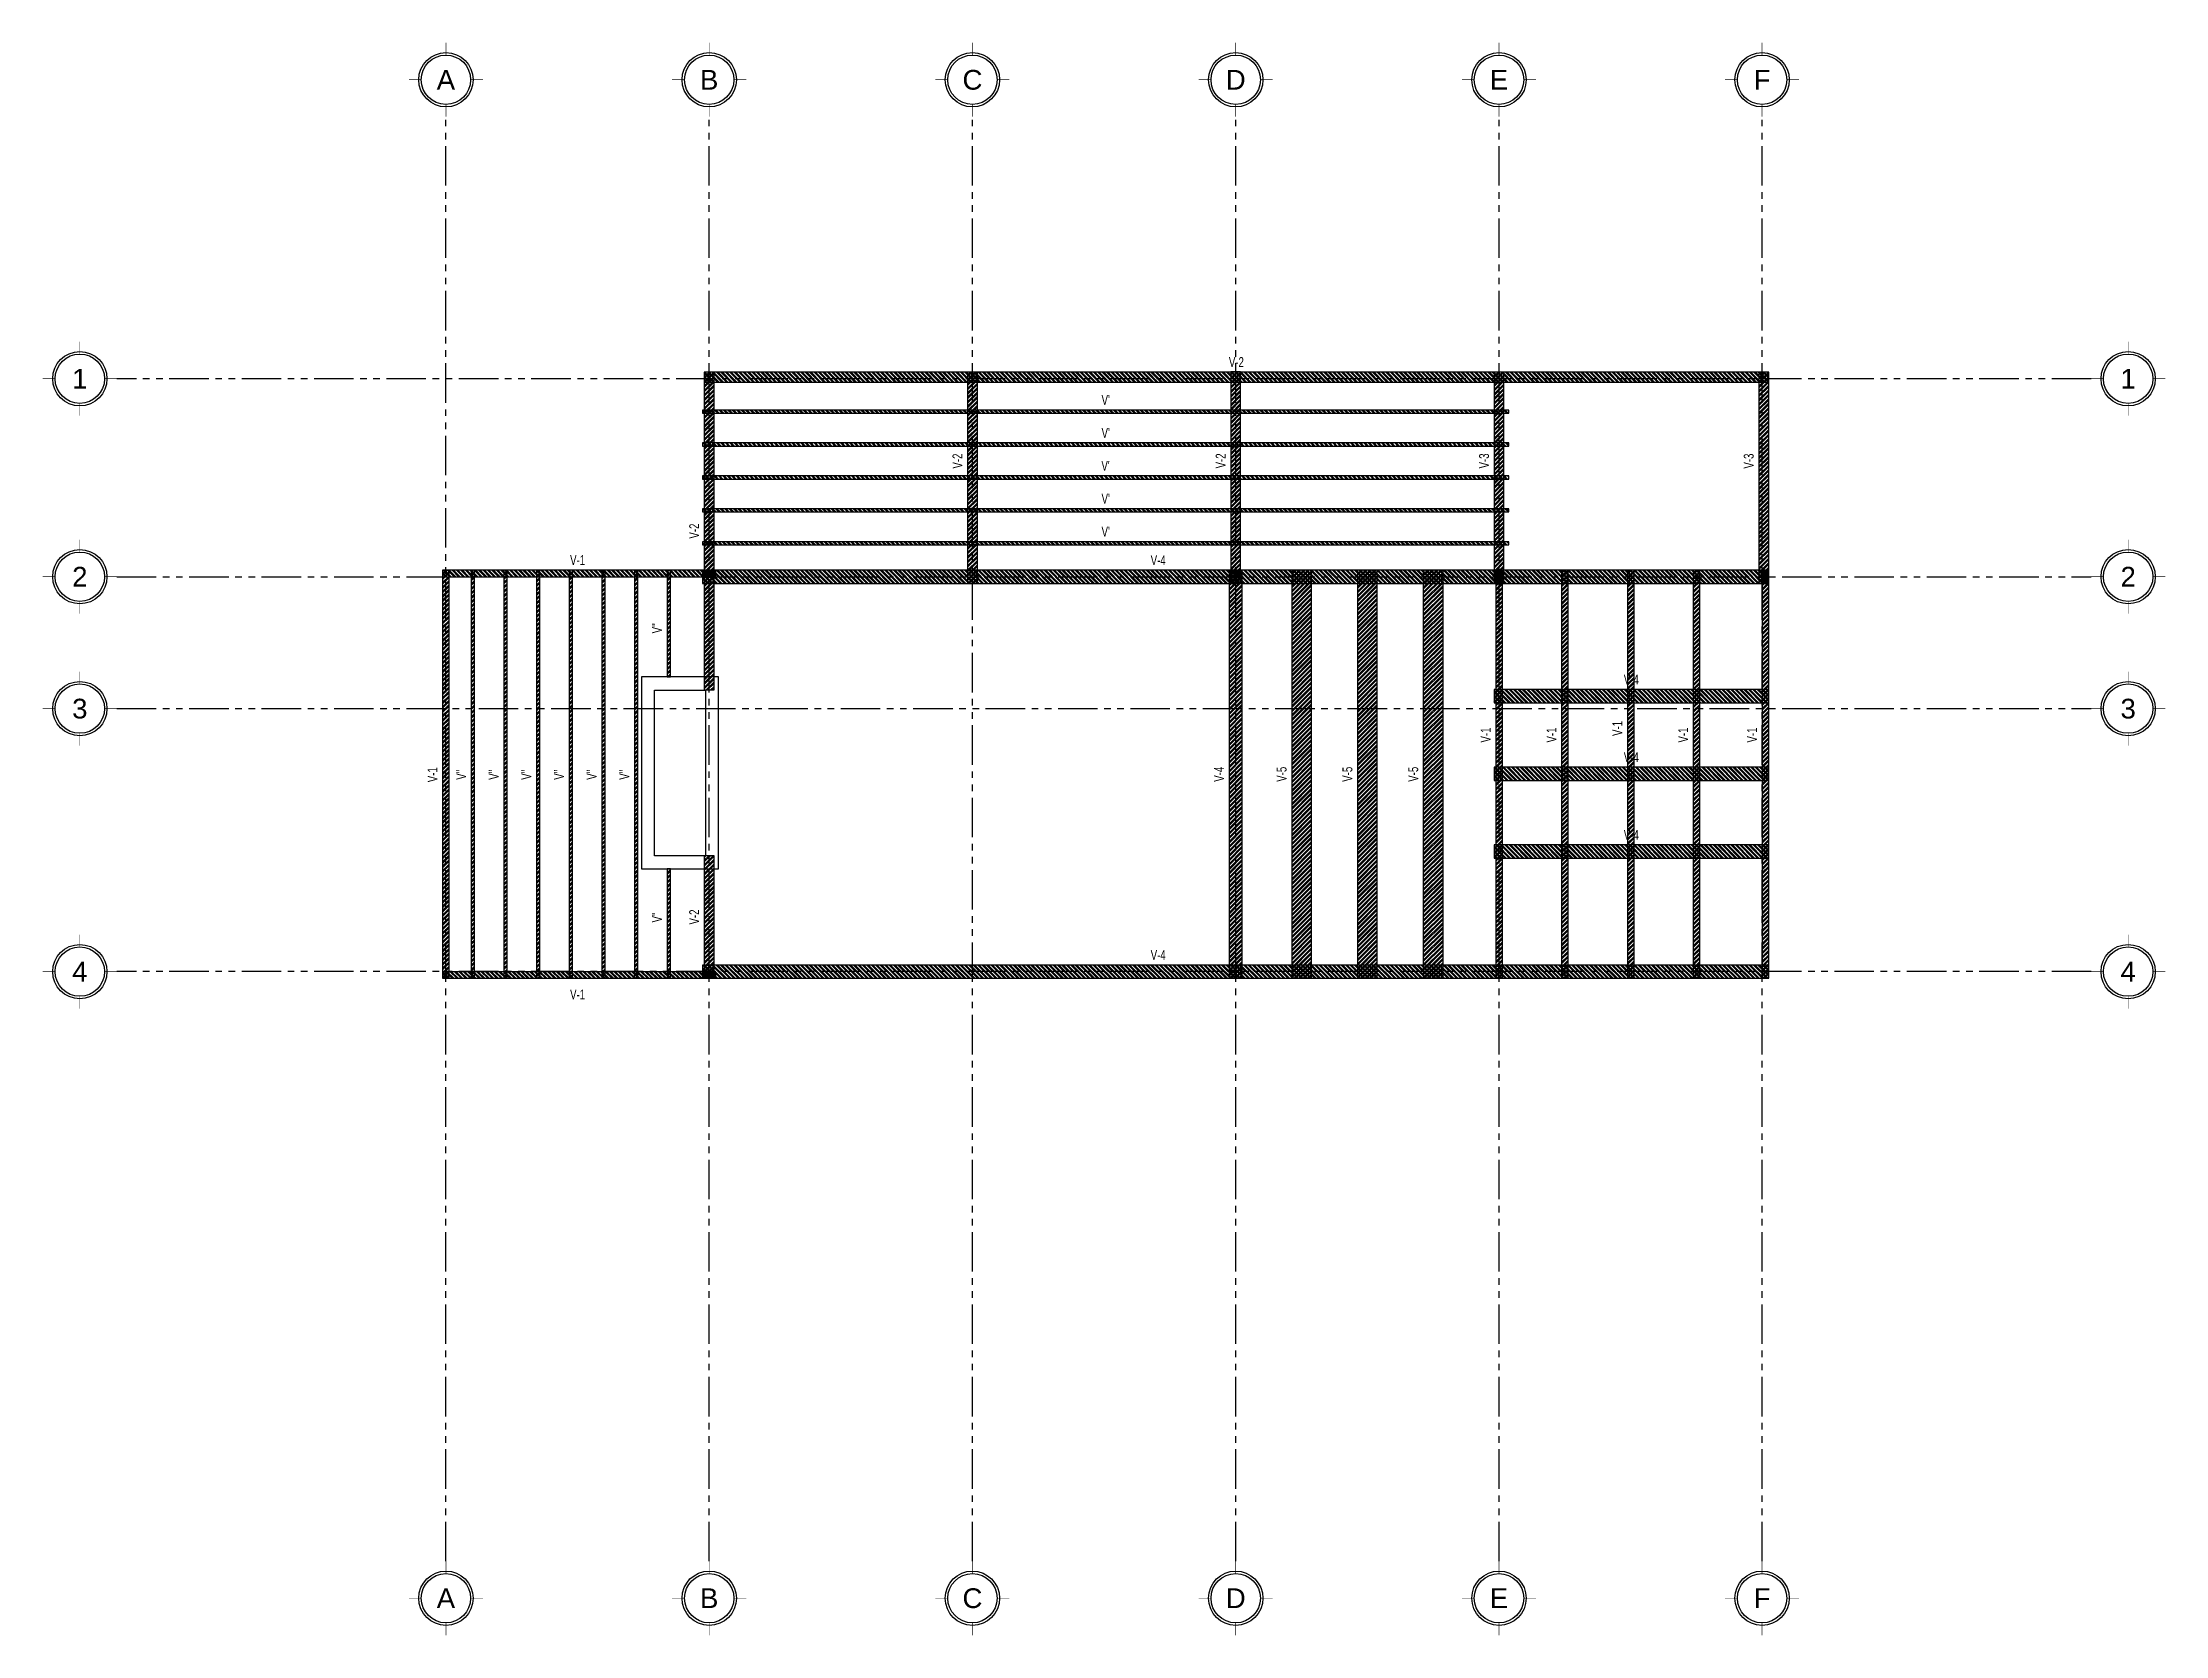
# Model space of a CAD drawing. Header units: metres. Extents: x -6.1 to 26.1, y -10.1 to 14.1.
import ezdxf
from ezdxf.enums import TextEntityAlignment as Align

# ---------------------------------------------------------------- set-up
doc = ezdxf.new("R2010")
doc.units = ezdxf.units.M
doc.header["$MEASUREMENT"] = 0
doc.linetypes.add('Xref_Ejes$0$ACAD_ISO05W100', pattern=[33, 24, -3, 0, -3, 0, -3])
for name, color, linetype in [('Xref_Ejes$0$00-EJES', 1, 'Xref_Ejes$0$ACAD_ISO05W100'), ('Xref_Ejes$0$Globo Eje', 1, 'Continuous'), ('Xref_Ejes$0$Texto', 7, 'Continuous'), ('Xref_Losa Tapanco$0$VIGA', 3, 'Continuous'), ('Xref_Losa Tapanco$1$Cerramiento', 11, 'Continuous')]:
    doc.layers.add(name, color=color, linetype=linetype)
doc.styles.add('Xref_Ejes$0$Arial', font='arial.ttf')
doc.styles.add('Xref_Losa Tapanco$0$ARIAL', font='arial.ttf', dxfattribs={"height": 2})
pattern_1 = [(45, (0.05, 5.938794), (-0.03367596, 0.03367596), []), (45, (0.07245, 5.938794), (-0.03367596, 0.03367596), [])]

# ---------------------------------------------------------------- blocks, each defined once
blk = doc.blocks.new('*U179')
at = {"layer": 'Xref_Ejes$0$Globo Eje', "ltscale": 0.025, "const_width": 0.00938}
for points in [[(0, 0.5625), (0, 0.375)], [(-0.375, 0), (-0.5625, 0)], [(0.5625, 0), (0.375, 0)], [(0, -0.375), (0, -0.5625)]]:
    blk.add_lwpolyline(points, dxfattribs=at)
at = {"layer": 'Xref_Ejes$0$Globo Eje', "ltscale": 0.025}
for radius in [0.4125, 0.375]:
    blk.add_circle((0, 0), radius, dxfattribs=at)
at = {"layer": 'Xref_Ejes$0$Texto', "color": 7, "ltscale": 0.025, "style": 'Xref_Ejes$0$Arial'}
blk.add_attdef('EJE', text='', height=0.3, dxfattribs=at).set_placement((0, 0), align=Align.MIDDLE_CENTER)
blk = doc.blocks.new('Xref_Ejes')
at = {"layer": 'Xref_Ejes$0$00-EJES', "ltscale": 0.025}
for p, q in [((0, -8.957), (0, 12.987)), ((4, -8.957), (4, 12.987)), ((8, -8.957), (8, 12.987)), ((12, -8.957), (12, 12.987)), ((16, -8.957), (16, 12.987)), ((19.997, -8.957), (19.997, 12.987)), ((24.997, 9.008), (-5, 9.008)), ((-5, 6), (24.997, 6)), ((-5, 3.996), (24.997, 3.996)), ((24.997, 0), (-5, 0))]:
    blk.add_line(p, q, dxfattribs=at)
for p, values in [((0, 13.55), {'EJE': 'A'}), ((4, 13.55), {'EJE': 'B'}), ((8, 13.55), {'EJE': 'C'}), ((12, 13.55), {'EJE': 'D'}), ((16, 13.55), {'EJE': 'E'}), ((19.997, 13.55), {'EJE': 'F'}), ((-5.562, 9.008), {'EJE': '1'}), ((25.559, 9.008), {'EJE': '1'}), ((-5.562, 6), {'EJE': '2'}), ((25.559, 6), {'EJE': '2'}), ((-5.562, 3.996), {'EJE': '3'}), ((25.559, 3.996), {'EJE': '3'}), ((-5.562, 0), {'EJE': '4'}), ((25.559, 0), {'EJE': '4'}), ((0, -9.519), {'EJE': 'A'}), ((4, -9.519), {'EJE': 'B'}), ((8, -9.519), {'EJE': 'C'}), ((12, -9.519), {'EJE': 'D'}), ((16, -9.519), {'EJE': 'E'}), ((19.997, -9.519), {'EJE': 'F'})]:
    blk.add_blockref('*U179', p, dxfattribs=at).add_auto_attribs(values)
blk = doc.blocks.new('*U185')
at = {"layer": 'Xref_Losa Tapanco$0$VIGA', "ltscale": 0.025, "transparency": 33554559}
h = blk.add_hatch(dxfattribs=at)
h.set_pattern_fill('ANSI32', color=250, scale=0.005)
h.set_pattern_definition([(45, (2e-15, 7.33365), (-0.03367596, 0.03367596), []), (45, (0.02245, 7.33365), (-0.03367596, 0.03367596), [])])
h.paths.add_polyline_path([(-0.075, 3.008), (-0.075, -0.201), (0.075, -0.201), (0.075, 3.008)])
at = {"layer": 'Xref_Losa Tapanco$0$VIGA', "ltscale": 0.025}
for p, q in [((0.075, 3.008), (-0.075, 3.008)), ((-0.075, 3.008), (-0.075, -0.201)), ((0.075, -0.201), (0.075, 3.008)), ((-0.075, -0.201), (0.075, -0.201))]:
    blk.add_line(p, q, dxfattribs=at)
at = {"layer": 'Xref_Losa Tapanco$0$VIGA', "ltscale": 0.025, "style": 'Xref_Losa Tapanco$0$ARIAL', "width": 0.7, "flags": 8}
blk.add_attdef('V-00', text='', height=0.15, rotation=90, dxfattribs=at).set_placement((-0.228, 1.657), align=Align.MIDDLE_CENTER)
blk = doc.blocks.new('*U186')
at = {"layer": 'Xref_Losa Tapanco$0$VIGA', "ltscale": 0.025, "transparency": 33554559}
h = blk.add_hatch(dxfattribs=at)
h.set_pattern_fill('ANSI32', color=250, scale=0.005, angle=-90)
h.set_pattern_definition([(315, (18.32311, 0.05), (0.03367596, 0.03367596), []), (315, (18.32311, 0.02755), (0.03367596, 0.03367596), [])])
h.paths.add_polyline_path([(15.997, 0.125), (-0.2, 0.125), (-0.2, -0.075), (15.997, -0.075)])
at = {"layer": 'Xref_Losa Tapanco$0$VIGA', "ltscale": 0.025}
for p, q in [((-0.2, 0.125), (-0.2, -0.075)), ((15.997, 0.125), (-0.2, 0.125)), ((15.997, -0.075), (15.997, 0.125)), ((-0.2, -0.075), (15.997, -0.075))]:
    blk.add_line(p, q, dxfattribs=at)
at = {"layer": 'Xref_Losa Tapanco$0$VIGA', "ltscale": 0.025, "style": 'Xref_Losa Tapanco$0$ARIAL', "width": 0.7, "flags": 8}
blk.add_attdef('V-00', text='', height=0.15, dxfattribs=at).set_placement((6.722, 0.278), align=Align.MIDDLE_CENTER)
blk = doc.blocks.new('*U187')
at = {"layer": 'Xref_Losa Tapanco$0$VIGA', "ltscale": 0.025, "transparency": 33554559}
h = blk.add_hatch(dxfattribs=at)
h.set_pattern_fill('ANSI32', color=250, scale=0.005, angle=-90)
h.set_pattern_definition([(315, (18.32673, 0.05), (0.03367596, 0.03367596), []), (315, (18.32673, 0.02755), (0.03367596, 0.03367596), [])])
h.paths.add_polyline_path([(15.997, 0.125), (-0.2, 0.125), (-0.2, -0.075), (15.997, -0.075)])
at = {"layer": 'Xref_Losa Tapanco$0$VIGA', "ltscale": 0.025}
for p, q in [((-0.2, 0.125), (-0.2, -0.075)), ((15.997, 0.125), (-0.2, 0.125)), ((15.997, -0.075), (15.997, 0.125)), ((-0.2, -0.075), (15.997, -0.075))]:
    blk.add_line(p, q, dxfattribs=at)
at = {"layer": 'Xref_Losa Tapanco$0$VIGA', "ltscale": 0.025, "style": 'Xref_Losa Tapanco$0$ARIAL', "width": 0.7, "flags": 8}
blk.add_attdef('V-00', text='', height=0.15, dxfattribs=at).set_placement((6.722, 0.278), align=Align.MIDDLE_CENTER)
blk = doc.blocks.new('*U189')
at = {"layer": 'Xref_Losa Tapanco$0$VIGA', "ltscale": 0.025, "transparency": 33554559}
h = blk.add_hatch(dxfattribs=at)
h.set_pattern_fill('ANSI32', color=250, scale=0.005)
h.set_pattern_definition([(45, (2e-15, -0.01063), (-0.033676, 0.033676), []), (45, (0.02245, -0.01063), (-0.033676, 0.033676), [])])
h.paths.add_polyline_path([(-0.075, 1.662), (-0.075, -0.2), (0.075, -0.2), (0.075, 1.662)])
at = {"layer": 'Xref_Losa Tapanco$0$VIGA', "ltscale": 0.025}
for p, q in [((0.075, 1.662), (-0.075, 1.662)), ((-0.075, 1.662), (-0.075, -0.2)), ((0.075, -0.2), (0.075, 1.662)), ((-0.075, -0.2), (0.075, -0.2))]:
    blk.add_line(p, q, dxfattribs=at)
at = {"layer": 'Xref_Losa Tapanco$0$VIGA', "ltscale": 0.025, "style": 'Xref_Losa Tapanco$0$ARIAL', "width": 0.7, "flags": 8}
blk.add_attdef('V-00', text='', height=0.15, rotation=90, dxfattribs=at).set_placement((-0.228, 0.73), align=Align.MIDDLE_CENTER)
blk = doc.blocks.new('*U188')
at = {"layer": 'Xref_Losa Tapanco$0$VIGA', "ltscale": 0.025, "transparency": 33554559}
h = blk.add_hatch(dxfattribs=at)
h.set_pattern_fill('ANSI32', color=250, scale=0.005)
h.set_pattern_definition([(45, (2e-15, -0.01096), (-0.03367596, 0.03367596), []), (45, (0.02245, -0.01096), (-0.03367596, 0.03367596), [])])
h.paths.add_polyline_path([(-0.075, 4.629), (-0.075, -0.2), (0.075, -0.2), (0.075, 4.629)])
at = {"layer": 'Xref_Losa Tapanco$0$VIGA', "ltscale": 0.025}
for p, q in [((0.075, 4.629), (-0.075, 4.629)), ((-0.075, 4.629), (-0.075, -0.2)), ((0.075, -0.2), (0.075, 4.629)), ((-0.075, -0.2), (0.075, -0.2))]:
    blk.add_line(p, q, dxfattribs=at)
at = {"layer": 'Xref_Losa Tapanco$0$VIGA', "ltscale": 0.025, "style": 'Xref_Losa Tapanco$0$ARIAL', "width": 0.7, "flags": 8}
blk.add_attdef('V-00', text='', height=0.15, rotation=90, dxfattribs=at).set_placement((-0.228, 2.213), align=Align.MIDDLE_CENTER)
blk = doc.blocks.new('*U191')
at = {"layer": 'Xref_Losa Tapanco$0$VIGA', "ltscale": 0.025, "transparency": 33554559}
h = blk.add_hatch(dxfattribs=at)
h.set_pattern_fill('ANSI32', color=250, scale=0.005)
h.set_pattern_definition([(45, (0.05, 4.32709), (-0.03367596, 0.03367596), []), (45, (0.07245, 4.32709), (-0.03367596, 0.03367596), [])])
h.paths.add_polyline_path([(-0.025, 6), (-0.025, -0.2), (0.075, -0.2), (0.075, 6)])
at = {"layer": 'Xref_Losa Tapanco$0$VIGA', "ltscale": 0.025}
for p, q in [((0.075, 6), (-0.025, 6)), ((-0.025, 6), (-0.025, -0.2)), ((0.075, -0.2), (0.075, 6)), ((-0.025, -0.2), (0.075, -0.2))]:
    blk.add_line(p, q, dxfattribs=at)
at = {"layer": 'Xref_Losa Tapanco$0$VIGA', "ltscale": 0.025, "style": 'Xref_Losa Tapanco$0$ARIAL', "width": 0.7, "flags": 8}
blk.add_attdef('V-00', text='', height=0.15, rotation=90, dxfattribs=at).set_placement((-0.178, 2.892), align=Align.MIDDLE_CENTER)
blk = doc.blocks.new('*U196')
at = {"layer": 'Xref_Losa Tapanco$0$VIGA', "ltscale": 0.025, "transparency": 33554559}
h = blk.add_hatch(dxfattribs=at)
h.set_pattern_fill('ANSI32', color=250, scale=0.005)
h.set_pattern_definition([(45, (0.1, 4.32709), (-0.03367596, 0.03367596), []), (45, (0.12245, 4.32709), (-0.03367596, 0.03367596), [])])
h.paths.add_polyline_path([(0.025, 6.001), (0.025, -0.2), (0.075, -0.2), (0.075, 6.001)])
at = {"layer": 'Xref_Losa Tapanco$0$VIGA', "ltscale": 0.025}
for p, q in [((0.075, 6.001), (0.025, 6.001)), ((0.025, 6.001), (0.025, -0.2)), ((0.075, -0.2), (0.075, 6.001)), ((0.025, -0.2), (0.075, -0.2))]:
    blk.add_line(p, q, dxfattribs=at)
at = {"layer": 'Xref_Losa Tapanco$0$VIGA', "ltscale": 0.025, "style": 'Xref_Losa Tapanco$0$ARIAL', "width": 0.7, "flags": 8}
blk.add_attdef('V-00', text='', height=0.15, rotation=90, dxfattribs=at).set_placement((-0.128, 2.893), align=Align.MIDDLE_CENTER)
blk = doc.blocks.new('*U184')
at = {"layer": 'Xref_Losa Tapanco$0$VIGA', "ltscale": 0.025, "transparency": 33554559}
h = blk.add_hatch(dxfattribs=at)
h.set_pattern_fill('ANSI32', color=250, scale=0.005)
h.set_pattern_definition([(45, (0.1, -0.21063), (-0.033676, 0.033676), []), (45, (0.12245, -0.21063), (-0.033676, 0.033676), [])])
h.paths.add_polyline_path([(0.025, 1.463), (0.025, -0.2), (0.075, -0.2), (0.075, 1.463)])
at = {"layer": 'Xref_Losa Tapanco$0$VIGA', "ltscale": 0.025}
for p, q in [((0.075, 1.463), (0.025, 1.463)), ((0.025, 1.463), (0.025, -0.2)), ((0.075, -0.2), (0.075, 1.463)), ((0.025, -0.2), (0.075, -0.2))]:
    blk.add_line(p, q, dxfattribs=at)
at = {"layer": 'Xref_Losa Tapanco$0$VIGA', "ltscale": 0.025, "style": 'Xref_Losa Tapanco$0$ARIAL', "width": 0.7, "flags": 8}
blk.add_attdef('V-00', text='', height=0.15, rotation=90, dxfattribs=at).set_placement((-0.128, 0.724), align=Align.MIDDLE_CENTER)
blk = doc.blocks.new('*U190')
at = {"layer": 'Xref_Losa Tapanco$0$VIGA', "ltscale": 0.025, "transparency": 33554559}
h = blk.add_hatch(dxfattribs=at)
h.set_pattern_fill('ANSI32', color=250, scale=0.005)
h.set_pattern_definition([(45, (0.1, 0.13486), (-0.033676, 0.033676), []), (45, (0.12245, 0.13486), (-0.033676, 0.033676), [])])
h.paths.add_polyline_path([(0.025, 1.621), (0.025, 0), (0.075, 0), (0.075, 1.621)])
at = {"layer": 'Xref_Losa Tapanco$0$VIGA', "ltscale": 0.025}
for p, q in [((0.075, 1.621), (0.025, 1.621)), ((0.025, 1.621), (0.025, 0)), ((0.075, 0), (0.075, 1.621)), ((0.025, 0), (0.075, 0))]:
    blk.add_line(p, q, dxfattribs=at)
at = {"layer": 'Xref_Losa Tapanco$0$VIGA', "ltscale": 0.025, "style": 'Xref_Losa Tapanco$0$ARIAL', "width": 0.7, "flags": 8}
blk.add_attdef('V-00', text='', height=0.15, rotation=90, dxfattribs=at).set_placement((-0.128, 0.736), align=Align.MIDDLE_CENTER)
blk = doc.blocks.new('*U192')
at = {"layer": 'Xref_Losa Tapanco$0$VIGA', "ltscale": 0.025, "transparency": 33554559}
h = blk.add_hatch(dxfattribs=at)
h.set_pattern_fill('ANSI32', color=250, scale=0.005, angle=-90)
h.set_pattern_definition([(315, (18.42833, -9e-15), (0.03367596, 0.03367596), []), (315, (18.42833, -0.02245), (0.03367596, 0.03367596), [])])
h.paths.add_polyline_path([(16.022, 0.075), (-0.15, 0.075), (-0.15, -0.075), (16.022, -0.075)])
at = {"layer": 'Xref_Losa Tapanco$0$VIGA', "ltscale": 0.025}
for p, q in [((-0.15, 0.075), (-0.15, -0.075)), ((16.022, 0.075), (-0.15, 0.075)), ((16.022, -0.075), (16.022, 0.075)), ((-0.15, -0.075), (16.022, -0.075))]:
    blk.add_line(p, q, dxfattribs=at)
at = {"layer": 'Xref_Losa Tapanco$0$VIGA', "ltscale": 0.025, "style": 'Xref_Losa Tapanco$0$ARIAL', "width": 0.7, "flags": 8}
blk.add_attdef('V-00', text='', height=0.15, dxfattribs=at).set_placement((7.935, 0.228), align=Align.MIDDLE_CENTER)
blk = doc.blocks.new('*U193')
at = {"layer": 'Xref_Losa Tapanco$0$VIGA', "ltscale": 0.025, "transparency": 33554559}
h = blk.add_hatch(dxfattribs=at)
h.set_pattern_fill('ANSI32', color=250, scale=0.005)
h.set_pattern_definition([(45, (0.101944, 10.313925), (-0.03367596, 0.03367596), []), (45, (0.124394, 10.313925), (-0.03367596, 0.03367596), [])])
h.paths.add_polyline_path([(0.027, 12.05), (0.027, -0.2), (0.075, -0.2), (0.075, 12.05)])
at = {"layer": 'Xref_Losa Tapanco$0$VIGA', "ltscale": 0.025}
for p, q in [((0.075, 12.05), (0.027, 12.05)), ((0.027, 12.05), (0.027, -0.2)), ((0.075, -0.2), (0.075, 12.05)), ((0.027, -0.2), (0.075, -0.2))]:
    blk.add_line(p, q, dxfattribs=at)
at = {"layer": 'Xref_Losa Tapanco$0$VIGA', "ltscale": 0.025, "style": 'Xref_Losa Tapanco$0$ARIAL', "width": 0.7, "flags": 8}
blk.add_attdef('V-00', text='', height=0.15, rotation=90, dxfattribs=at).set_placement((-0.126, 5.924), align=Align.MIDDLE_CENTER)
blk = doc.blocks.new('*U195')
at = {"layer": 'Xref_Losa Tapanco$0$VIGA', "ltscale": 0.025, "transparency": 33554559}
h = blk.add_hatch(dxfattribs=at)
h.set_pattern_fill('ANSI32', color=250, scale=0.005, angle=-90)
h.set_pattern_definition([(315, (14.481614, -0.05), (0.03367596, 0.03367596), []), (315, (14.481614, -0.07245), (0.03367596, 0.03367596), [])])
h.paths.add_polyline_path([(4.05, 0.025), (-0.1, 0.025), (-0.1, -0.075), (4.05, -0.075)])
at = {"layer": 'Xref_Losa Tapanco$0$VIGA', "ltscale": 0.025}
for p, q in [((-0.1, 0.025), (-0.1, -0.075)), ((4.05, 0.025), (-0.1, 0.025)), ((4.05, -0.075), (4.05, 0.025)), ((-0.1, -0.075), (4.05, -0.075))]:
    blk.add_line(p, q, dxfattribs=at)
at = {"layer": 'Xref_Losa Tapanco$0$VIGA', "ltscale": 0.025, "style": 'Xref_Losa Tapanco$0$ARIAL', "width": 0.7, "flags": 8}
blk.add_attdef('V-00', text='', height=0.15, dxfattribs=at).set_placement((1.951, 0.178), align=Align.MIDDLE_CENTER)
blk = doc.blocks.new('*U194')
at = {"layer": 'Xref_Losa Tapanco$0$VIGA', "ltscale": 0.025, "transparency": 33554559}
h = blk.add_hatch(dxfattribs=at)
h.set_pattern_fill('ANSI32', color=250, scale=0.005, angle=-90)
h.set_pattern_definition([(315, (14.481614, -0.05), (0.03367596, 0.03367596), []), (315, (14.481614, -0.07245), (0.03367596, 0.03367596), [])])
h.paths.add_polyline_path([(4.05, 0.025), (-0.1, 0.025), (-0.1, -0.075), (4.05, -0.075)])
at = {"layer": 'Xref_Losa Tapanco$0$VIGA', "ltscale": 0.025}
for p, q in [((-0.1, 0.025), (-0.1, -0.075)), ((4.05, 0.025), (-0.1, 0.025)), ((4.05, -0.075), (4.05, 0.025)), ((-0.1, -0.075), (4.05, -0.075))]:
    blk.add_line(p, q, dxfattribs=at)
at = {"layer": 'Xref_Losa Tapanco$0$VIGA', "ltscale": 0.025, "style": 'Xref_Losa Tapanco$0$ARIAL', "width": 0.7, "flags": 8}
blk.add_attdef('V-00', text='', height=0.15, dxfattribs=at).set_placement((1.951, -0.322), align=Align.MIDDLE_CENTER)
blk = doc.blocks.new('*U197')
at = {"layer": 'Xref_Losa Tapanco$0$VIGA', "ltscale": 0.025, "transparency": 33554559}
h = blk.add_hatch(dxfattribs=at)
h.set_pattern_fill('ANSI32', color=250, scale=0.005)
h.set_pattern_definition([(45, (-0.05, 7.33515), (-0.03367596, 0.03367596), []), (45, (-0.02755, 7.33515), (-0.03367596, 0.03367596), [])])
h.paths.add_polyline_path([(-0.125, 6), (-0.125, -0.2), (0.075, -0.2), (0.075, 6)])
at = {"layer": 'Xref_Losa Tapanco$0$VIGA', "ltscale": 0.025}
for p, q in [((0.075, 6), (-0.125, 6)), ((-0.125, 6), (-0.125, -0.2)), ((0.075, -0.2), (0.075, 6)), ((-0.125, -0.2), (0.075, -0.2))]:
    blk.add_line(p, q, dxfattribs=at)
at = {"layer": 'Xref_Losa Tapanco$0$VIGA', "ltscale": 0.025, "style": 'Xref_Losa Tapanco$0$ARIAL', "width": 0.7, "flags": 8}
blk.add_attdef('V-00', text='', height=0.15, rotation=90, dxfattribs=at).set_placement((-0.278, 2.899), align=Align.MIDDLE_CENTER)
blk = doc.blocks.new('*U198')
at = {"layer": 'Xref_Losa Tapanco$0$VIGA', "ltscale": 0.025, "transparency": 33554559}
h = blk.add_hatch(dxfattribs=at)
h.set_pattern_fill('ANSI32', color=250, scale=0.005, angle=-90)
h.set_pattern_definition([(315, (6.401377, 0.05), (0.03367596, 0.03367596), []), (315, (6.401377, 0.02755), (0.03367596, 0.03367596), [])])
h.paths.add_polyline_path([(4.021, 0.125), (-0.15, 0.125), (-0.15, -0.075), (4.021, -0.075)])
at = {"layer": 'Xref_Losa Tapanco$0$VIGA', "ltscale": 0.025}
for p, q in [((-0.15, 0.125), (-0.15, -0.075)), ((4.021, 0.125), (-0.15, 0.125)), ((4.021, -0.075), (4.021, 0.125)), ((-0.15, -0.075), (4.021, -0.075))]:
    blk.add_line(p, q, dxfattribs=at)
at = {"layer": 'Xref_Losa Tapanco$0$VIGA', "ltscale": 0.025, "style": 'Xref_Losa Tapanco$0$ARIAL', "width": 0.7, "flags": 8}
blk.add_attdef('V-00', text='', height=0.15, dxfattribs=at).set_placement((1.934, 0.278), align=Align.MIDDLE_CENTER)
blk = doc.blocks.new('*U200')
at = {"layer": 'Xref_Losa Tapanco$0$VIGA', "ltscale": 0.025, "transparency": 33554559}
h = blk.add_hatch(dxfattribs=at)
h.set_pattern_fill('ANSI32', color=250, scale=0.005)
h.set_pattern_definition(pattern_1)
h.paths.add_polyline_path([(-0.025, 5.998), (-0.025, -0.2), (0.075, -0.2), (0.075, 5.998)])
at = {"layer": 'Xref_Losa Tapanco$0$VIGA', "ltscale": 0.025}
for p, q in [((0.075, 5.998), (-0.025, 5.998)), ((-0.025, 5.998), (-0.025, -0.2)), ((0.075, -0.2), (0.075, 5.998)), ((-0.025, -0.2), (0.075, -0.2))]:
    blk.add_line(p, q, dxfattribs=at)
at = {"layer": 'Xref_Losa Tapanco$0$VIGA', "ltscale": 0.025, "style": 'Xref_Losa Tapanco$0$ARIAL', "width": 0.7, "flags": 8}
blk.add_attdef('V-00', text='', height=0.15, rotation=90, dxfattribs=at).set_placement((-0.178, 3.495), align=Align.MIDDLE_CENTER)
blk = doc.blocks.new('*U202')
at = {"layer": 'Xref_Losa Tapanco$0$VIGA', "ltscale": 0.025, "transparency": 33554559}
h = blk.add_hatch(dxfattribs=at)
h.set_pattern_fill('ANSI32', color=250, scale=0.005)
h.set_pattern_definition(pattern_1)
h.paths.add_polyline_path([(-0.025, 5.998), (-0.025, -0.2), (0.075, -0.2), (0.075, 5.998)])
at = {"layer": 'Xref_Losa Tapanco$0$VIGA', "ltscale": 0.025}
for p, q in [((0.075, 5.998), (-0.025, 5.998)), ((-0.025, 5.998), (-0.025, -0.2)), ((0.075, -0.2), (0.075, 5.998)), ((-0.025, -0.2), (0.075, -0.2))]:
    blk.add_line(p, q, dxfattribs=at)
at = {"layer": 'Xref_Losa Tapanco$0$VIGA', "ltscale": 0.025, "style": 'Xref_Losa Tapanco$0$ARIAL', "width": 0.7, "flags": 8}
blk.add_attdef('V-00', text='', height=0.15, rotation=90, dxfattribs=at).set_placement((-0.178, 3.595), align=Align.MIDDLE_CENTER)
blk = doc.blocks.new('*U199')
at = {"layer": 'Xref_Losa Tapanco$0$VIGA', "ltscale": 0.025, "transparency": 33554559}
h = blk.add_hatch(dxfattribs=at)
h.set_pattern_fill('ANSI32', color=250, scale=0.005)
h.set_pattern_definition(pattern_1)
h.paths.add_polyline_path([(-0.025, 5.998), (-0.025, -0.2), (0.075, -0.2), (0.075, 5.998)])
at = {"layer": 'Xref_Losa Tapanco$0$VIGA', "ltscale": 0.025}
for p, q in [((0.075, 5.998), (-0.025, 5.998)), ((-0.025, 5.998), (-0.025, -0.2)), ((0.075, -0.2), (0.075, 5.998)), ((-0.025, -0.2), (0.075, -0.2))]:
    blk.add_line(p, q, dxfattribs=at)
at = {"layer": 'Xref_Losa Tapanco$0$VIGA', "ltscale": 0.025, "style": 'Xref_Losa Tapanco$0$ARIAL', "width": 0.7, "flags": 8}
blk.add_attdef('V-00', text='', height=0.15, rotation=90, dxfattribs=at).set_placement((-0.178, 3.495), align=Align.MIDDLE_CENTER)
blk = doc.blocks.new('*U201')
at = {"layer": 'Xref_Losa Tapanco$0$VIGA', "ltscale": 0.025, "transparency": 33554559}
h = blk.add_hatch(dxfattribs=at)
h.set_pattern_fill('ANSI32', color=250, scale=0.005)
h.set_pattern_definition([(45, (-0.15, 7.33515), (-0.03367596, 0.03367596), []), (45, (-0.12755, 7.33515), (-0.03367596, 0.03367596), [])])
h.paths.add_polyline_path([(-0.225, 6), (-0.225, -0.2), (0.075, -0.2), (0.075, 6)])
at = {"layer": 'Xref_Losa Tapanco$0$VIGA', "ltscale": 0.025}
for p, q in [((0.075, 6), (-0.225, 6)), ((-0.225, 6), (-0.225, -0.2)), ((0.075, -0.2), (0.075, 6)), ((-0.225, -0.2), (0.075, -0.2))]:
    blk.add_line(p, q, dxfattribs=at)
at = {"layer": 'Xref_Losa Tapanco$0$VIGA', "ltscale": 0.025, "style": 'Xref_Losa Tapanco$0$ARIAL', "width": 0.7, "flags": 8}
blk.add_attdef('V-00', text='', height=0.15, rotation=90, dxfattribs=at).set_placement((-0.378, 2.899), align=Align.MIDDLE_CENTER)
blk = doc.blocks.new('Xref_Losa Tapanco')
at = {"layer": 'Xref_Losa Tapanco$1$Cerramiento'}
for points in [[(2.97, 1.562), (4.144, 1.562), (4.144, 4.479), (2.97, 4.479), (2.97, 1.562)], [(3.17, 1.762), (3.17, 4.279), (3.944, 4.279), (3.944, 1.762), (3.17, 1.762)]]:
    blk.add_lwpolyline(points, dxfattribs=at)
at = {"ltscale": 0.025}
ref = blk.add_blockref('*U188', (4, 4.48), dxfattribs=at)
ref.add_attrib('V-00', 'V-2', dxfattribs={"layer": 'Xref_Losa Tapanco$0$VIGA', "ltscale": 0.025, "height": 0.15, "rotation": 90, "style": 'Xref_Losa Tapanco$0$ARIAL', "width": 0.7}).set_placement((3.772, 6.693), align=Align.MIDDLE_CENTER)
ref = blk.add_blockref('*U192', (4.075, 9.033), dxfattribs=at)
ref.add_attrib('V-00', 'V-2', dxfattribs={"layer": 'Xref_Losa Tapanco$0$VIGA', "ltscale": 0.025, "height": 0.15, "style": 'Xref_Losa Tapanco$0$ARIAL', "width": 0.7}).set_placement((12.01, 9.261), align=Align.MIDDLE_CENTER)
ref = blk.add_blockref('*U185', (8, 6.1), dxfattribs=at)
ref.add_attrib('V-00', 'V-2', dxfattribs={"layer": 'Xref_Losa Tapanco$0$VIGA', "ltscale": 0.025, "height": 0.15, "rotation": 90, "style": 'Xref_Losa Tapanco$0$ARIAL', "width": 0.7}).set_placement((7.772, 7.757), align=Align.MIDDLE_CENTER)
ref = blk.add_blockref('*U185', (11.999, 6.103), dxfattribs=at)
ref.add_attrib('V-00', 'V-2', dxfattribs={"layer": 'Xref_Losa Tapanco$0$VIGA', "ltscale": 0.025, "height": 0.15, "rotation": 90, "style": 'Xref_Losa Tapanco$0$ARIAL', "width": 0.7}).set_placement((11.771, 7.76), align=Align.MIDDLE_CENTER)
ref = blk.add_blockref('*U185', (16, 6.102), dxfattribs=at)
ref.add_attrib('V-00', 'V-3', dxfattribs={"layer": 'Xref_Losa Tapanco$0$VIGA', "ltscale": 0.025, "height": 0.15, "rotation": 90, "style": 'Xref_Losa Tapanco$0$ARIAL', "width": 0.7}).set_placement((15.772, 7.759), align=Align.MIDDLE_CENTER)
ref = blk.add_blockref('*U185', (20.022, 6.1), dxfattribs=at)
ref.add_attrib('V-00', 'V-3', dxfattribs={"layer": 'Xref_Losa Tapanco$0$VIGA', "ltscale": 0.025, "height": 0.15, "rotation": 90, "style": 'Xref_Losa Tapanco$0$ARIAL', "width": 0.7}).set_placement((19.794, 7.757), align=Align.MIDDLE_CENTER)
ref = blk.add_blockref('*U193', (4.1, 8.559), dxfattribs=dict(at, rotation=270))
ref.add_attrib('V-00', "V'", dxfattribs={"layer": 'Xref_Losa Tapanco$0$VIGA', "ltscale": 0.025, "height": 0.15, "style": 'Xref_Losa Tapanco$0$ARIAL', "width": 0.7}).set_placement((10.024, 8.685), align=Align.MIDDLE_CENTER)
ref = blk.add_blockref('*U193', (4.1, 8.059), dxfattribs=dict(at, rotation=270))
ref.add_attrib('V-00', "V'", dxfattribs={"layer": 'Xref_Losa Tapanco$0$VIGA', "ltscale": 0.025, "height": 0.15, "style": 'Xref_Losa Tapanco$0$ARIAL', "width": 0.7}).set_placement((10.024, 8.185), align=Align.MIDDLE_CENTER)
ref = blk.add_blockref('*U193', (4.098, 7.559), dxfattribs=dict(at, rotation=270))
ref.add_attrib('V-00', "V'", dxfattribs={"layer": 'Xref_Losa Tapanco$0$VIGA', "ltscale": 0.025, "height": 0.15, "style": 'Xref_Losa Tapanco$0$ARIAL', "width": 0.7}).set_placement((10.022, 7.685), align=Align.MIDDLE_CENTER)
ref = blk.add_blockref('*U193', (4.1, 7.059), dxfattribs=dict(at, rotation=270))
ref.add_attrib('V-00', "V'", dxfattribs={"layer": 'Xref_Losa Tapanco$0$VIGA', "ltscale": 0.025, "height": 0.15, "style": 'Xref_Losa Tapanco$0$ARIAL', "width": 0.7}).set_placement((10.024, 7.185), align=Align.MIDDLE_CENTER)
ref = blk.add_blockref('*U193', (4.1, 6.559), dxfattribs=dict(at, rotation=270))
ref.add_attrib('V-00', "V'", dxfattribs={"layer": 'Xref_Losa Tapanco$0$VIGA', "ltscale": 0.025, "height": 0.15, "style": 'Xref_Losa Tapanco$0$ARIAL', "width": 0.7}).set_placement((10.024, 6.685), align=Align.MIDDLE_CENTER)
ref = blk.add_blockref('*U195', (0.05, 6.074), dxfattribs=at)
ref.add_attrib('V-00', 'V-1', dxfattribs={"layer": 'Xref_Losa Tapanco$0$VIGA', "ltscale": 0.025, "height": 0.15, "style": 'Xref_Losa Tapanco$0$ARIAL', "width": 0.7}).set_placement((2.001, 6.253), align=Align.MIDDLE_CENTER)
ref = blk.add_blockref('*U187', (4.1, 5.973), dxfattribs=at)
ref.add_attrib('V-00', 'V-4', dxfattribs={"layer": 'Xref_Losa Tapanco$0$VIGA', "ltscale": 0.025, "height": 0.15, "style": 'Xref_Losa Tapanco$0$ARIAL', "width": 0.7}).set_placement((10.822, 6.251), align=Align.MIDDLE_CENTER)
ref = blk.add_blockref('*U191', (-0.025, 0.099), dxfattribs=at)
ref.add_attrib('V-00', 'V-1', dxfattribs={"layer": 'Xref_Losa Tapanco$0$VIGA', "ltscale": 0.025, "height": 0.15, "rotation": 90, "style": 'Xref_Losa Tapanco$0$ARIAL', "width": 0.7}).set_placement((-0.203, 2.992), align=Align.MIDDLE_CENTER)
ref = blk.add_blockref('*U196', (0.359, 0.099), dxfattribs=at)
ref.add_attrib('V-00', "V''", dxfattribs={"layer": 'Xref_Losa Tapanco$0$VIGA', "ltscale": 0.025, "height": 0.15, "rotation": 90, "style": 'Xref_Losa Tapanco$0$ARIAL', "width": 0.7}).set_placement((0.231, 2.992), align=Align.MIDDLE_CENTER)
ref = blk.add_blockref('*U196', (0.855, 0.099), dxfattribs=at)
ref.add_attrib('V-00', "V''", dxfattribs={"layer": 'Xref_Losa Tapanco$0$VIGA', "ltscale": 0.025, "height": 0.15, "rotation": 90, "style": 'Xref_Losa Tapanco$0$ARIAL', "width": 0.7}).set_placement((0.727, 2.992), align=Align.MIDDLE_CENTER)
ref = blk.add_blockref('*U196', (1.351, 0.099), dxfattribs=at)
ref.add_attrib('V-00', "V''", dxfattribs={"layer": 'Xref_Losa Tapanco$0$VIGA', "ltscale": 0.025, "height": 0.15, "rotation": 90, "style": 'Xref_Losa Tapanco$0$ARIAL', "width": 0.7}).set_placement((1.223, 2.992), align=Align.MIDDLE_CENTER)
ref = blk.add_blockref('*U196', (1.847, 0.099), dxfattribs=at)
ref.add_attrib('V-00', "V''", dxfattribs={"layer": 'Xref_Losa Tapanco$0$VIGA', "ltscale": 0.025, "height": 0.15, "rotation": 90, "style": 'Xref_Losa Tapanco$0$ARIAL', "width": 0.7}).set_placement((1.719, 2.992), align=Align.MIDDLE_CENTER)
ref = blk.add_blockref('*U196', (2.343, 0.099), dxfattribs=at)
ref.add_attrib('V-00', "V''", dxfattribs={"layer": 'Xref_Losa Tapanco$0$VIGA', "ltscale": 0.025, "height": 0.15, "rotation": 90, "style": 'Xref_Losa Tapanco$0$ARIAL', "width": 0.7}).set_placement((2.215, 2.992), align=Align.MIDDLE_CENTER)
ref = blk.add_blockref('*U196', (2.839, 0.099), dxfattribs=at)
ref.add_attrib('V-00', "V''", dxfattribs={"layer": 'Xref_Losa Tapanco$0$VIGA', "ltscale": 0.025, "height": 0.15, "rotation": 90, "style": 'Xref_Losa Tapanco$0$ARIAL', "width": 0.7}).set_placement((2.711, 2.992), align=Align.MIDDLE_CENTER)
ref = blk.add_blockref('*U190', (3.335, 4.479), dxfattribs=at)
ref.add_attrib('V-00', "V''", dxfattribs={"layer": 'Xref_Losa Tapanco$0$VIGA', "ltscale": 0.025, "height": 0.15, "rotation": 90, "style": 'Xref_Losa Tapanco$0$ARIAL', "width": 0.7}).set_placement((3.207, 5.216), align=Align.MIDDLE_CENTER)
ref = blk.add_blockref('*U197', (12.025, 0.1), dxfattribs=at)
ref.add_attrib('V-00', 'V-4', dxfattribs={"layer": 'Xref_Losa Tapanco$0$VIGA', "ltscale": 0.025, "height": 0.15, "rotation": 90, "style": 'Xref_Losa Tapanco$0$ARIAL', "width": 0.7}).set_placement((11.747, 2.999), align=Align.MIDDLE_CENTER)
ref = blk.add_blockref('*U201', (13.075, 0.1), dxfattribs=at)
ref.add_attrib('V-00', 'V-5', dxfattribs={"layer": 'Xref_Losa Tapanco$0$VIGA', "ltscale": 0.025, "height": 0.15, "rotation": 90, "style": 'Xref_Losa Tapanco$0$ARIAL', "width": 0.7}).set_placement((12.697, 2.999), align=Align.MIDDLE_CENTER)
ref = blk.add_blockref('*U201', (14.075, 0.1), dxfattribs=at)
ref.add_attrib('V-00', 'V-5', dxfattribs={"layer": 'Xref_Losa Tapanco$0$VIGA', "ltscale": 0.025, "height": 0.15, "rotation": 90, "style": 'Xref_Losa Tapanco$0$ARIAL', "width": 0.7}).set_placement((13.697, 2.999), align=Align.MIDDLE_CENTER)
ref = blk.add_blockref('*U201', (15.075, 0.1), dxfattribs=at)
ref.add_attrib('V-00', 'V-5', dxfattribs={"layer": 'Xref_Losa Tapanco$0$VIGA', "ltscale": 0.025, "height": 0.15, "rotation": 90, "style": 'Xref_Losa Tapanco$0$ARIAL', "width": 0.7}).set_placement((14.697, 2.999), align=Align.MIDDLE_CENTER)
ref = blk.add_blockref('*U200', (15.976, 0.1), dxfattribs=at)
ref.add_attrib('V-00', 'V-1', dxfattribs={"layer": 'Xref_Losa Tapanco$0$VIGA', "ltscale": 0.025, "height": 0.15, "rotation": 90, "style": 'Xref_Losa Tapanco$0$ARIAL', "width": 0.7}).set_placement((15.798, 3.595), align=Align.MIDDLE_CENTER)
ref = blk.add_blockref('*U200', (16.976, 0.1), dxfattribs=at)
ref.add_attrib('V-00', 'V-1', dxfattribs={"layer": 'Xref_Losa Tapanco$0$VIGA', "ltscale": 0.025, "height": 0.15, "rotation": 90, "style": 'Xref_Losa Tapanco$0$ARIAL', "width": 0.7}).set_placement((16.798, 3.595), align=Align.MIDDLE_CENTER)
ref = blk.add_blockref('*U202', (17.976, 0.1), dxfattribs=at)
ref.add_attrib('V-00', 'V-1', dxfattribs={"layer": 'Xref_Losa Tapanco$0$VIGA', "ltscale": 0.025, "height": 0.15, "rotation": 90, "style": 'Xref_Losa Tapanco$0$ARIAL', "width": 0.7}).set_placement((17.798, 3.695), align=Align.MIDDLE_CENTER)
ref = blk.add_blockref('*U199', (18.976, 0.1), dxfattribs=at)
ref.add_attrib('V-00', 'V-1', dxfattribs={"layer": 'Xref_Losa Tapanco$0$VIGA', "ltscale": 0.025, "height": 0.15, "rotation": 90, "style": 'Xref_Losa Tapanco$0$ARIAL', "width": 0.7}).set_placement((18.798, 3.595), align=Align.MIDDLE_CENTER)
ref = blk.add_blockref('*U199', (20.022, 0.1), dxfattribs=at)
ref.add_attrib('V-00', 'V-1', dxfattribs={"layer": 'Xref_Losa Tapanco$0$VIGA', "ltscale": 0.025, "height": 0.15, "rotation": 90, "style": 'Xref_Losa Tapanco$0$ARIAL', "width": 0.7}).set_placement((19.844, 3.595), align=Align.MIDDLE_CENTER)
ref = blk.add_blockref('*U198', (16.076, 4.161), dxfattribs=at)
ref.add_attrib('V-00', 'V-4', dxfattribs={"layer": 'Xref_Losa Tapanco$0$VIGA', "ltscale": 0.025, "height": 0.15, "style": 'Xref_Losa Tapanco$0$ARIAL', "width": 0.7}).set_placement((18.01, 4.439), align=Align.MIDDLE_CENTER)
ref = blk.add_blockref('*U198', (16.075, 2.981), dxfattribs=at)
ref.add_attrib('V-00', 'V-4', dxfattribs={"layer": 'Xref_Losa Tapanco$0$VIGA', "ltscale": 0.025, "height": 0.15, "style": 'Xref_Losa Tapanco$0$ARIAL', "width": 0.7}).set_placement((18.01, 3.259), align=Align.MIDDLE_CENTER)
ref = blk.add_blockref('*U198', (16.076, 1.8), dxfattribs=at)
ref.add_attrib('V-00', 'V-4', dxfattribs={"layer": 'Xref_Losa Tapanco$0$VIGA', "ltscale": 0.025, "height": 0.15, "style": 'Xref_Losa Tapanco$0$ARIAL', "width": 0.7}).set_placement((18.01, 2.078), align=Align.MIDDLE_CENTER)
ref = blk.add_blockref('*U189', (4, 0.1), dxfattribs=at)
ref.add_attrib('V-00', 'V-2', dxfattribs={"layer": 'Xref_Losa Tapanco$0$VIGA', "ltscale": 0.025, "height": 0.15, "rotation": 90, "style": 'Xref_Losa Tapanco$0$ARIAL', "width": 0.7}).set_placement((3.772, 0.83), align=Align.MIDDLE_CENTER)
ref = blk.add_blockref('*U184', (3.335, 0.099), dxfattribs=at)
ref.add_attrib('V-00', "V''", dxfattribs={"layer": 'Xref_Losa Tapanco$0$VIGA', "ltscale": 0.025, "height": 0.15, "rotation": 90, "style": 'Xref_Losa Tapanco$0$ARIAL', "width": 0.7}).set_placement((3.207, 0.824), align=Align.MIDDLE_CENTER)
ref = blk.add_blockref('*U186', (4.1, -0.025), dxfattribs=at)
ref.add_attrib('V-00', 'V-4', dxfattribs={"layer": 'Xref_Losa Tapanco$0$VIGA', "ltscale": 0.025, "height": 0.15, "style": 'Xref_Losa Tapanco$0$ARIAL', "width": 0.7}).set_placement((10.822, 0.253), align=Align.MIDDLE_CENTER)
ref = blk.add_blockref('*U194', (0.05, -0.026), dxfattribs=at)
ref.add_attrib('V-00', 'V-1', dxfattribs={"layer": 'Xref_Losa Tapanco$0$VIGA', "ltscale": 0.025, "height": 0.15, "style": 'Xref_Losa Tapanco$0$ARIAL', "width": 0.7}).set_placement((2.001, -0.347), align=Align.MIDDLE_CENTER)

msp = doc.modelspace()

# ---------------------------------------------------------------- block references
for name in ['Xref_Ejes', 'Xref_Losa Tapanco']:
    msp.add_blockref(name, (0, 0))

doc.saveas('drawing.dxf')
